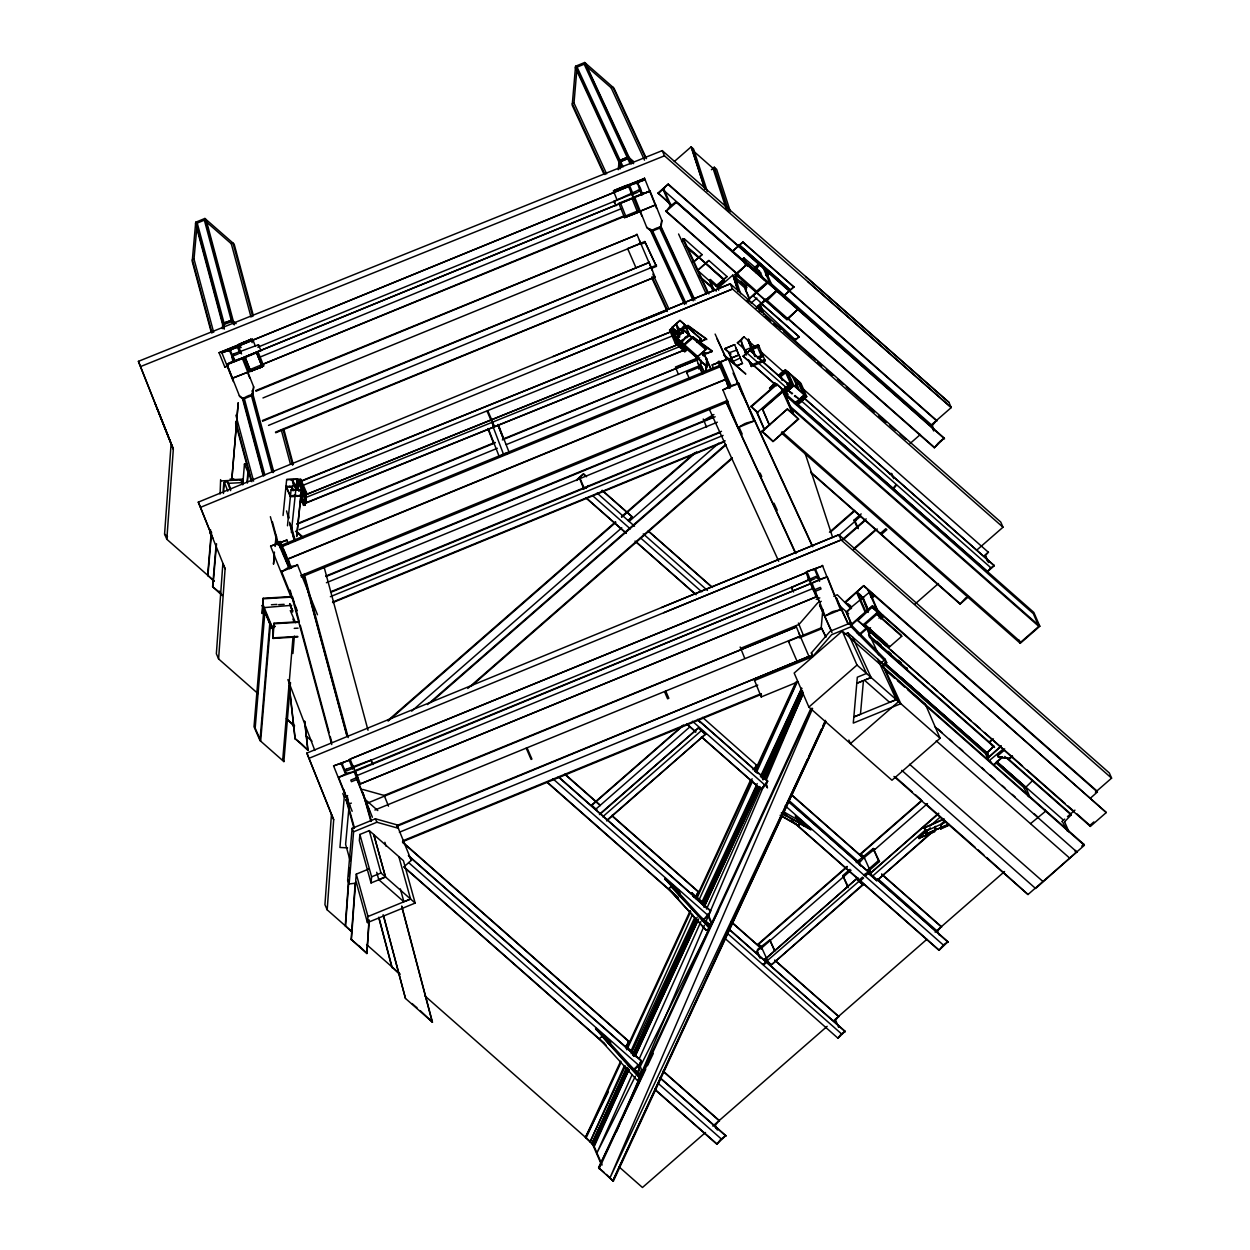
<?xml version="1.0" encoding="UTF-8"?>
<svg xmlns="http://www.w3.org/2000/svg" width="1250" height="1250" viewBox="0 0 1250 1250"><rect width="100%" height="100%" fill="white"/><g stroke="black" fill="none" stroke-linecap="round" stroke-linejoin="round"><path stroke-width="1.5" d="M262.953 604.516L273.234 629.625L274.016 623.219L298.844 621.719M766.484 275.703L769.406 273.156L936.578 420.375L932.297 425.594L934.281 430.391M305.641 500.078L303.297 493.313M932.297 425.641L769.406 282.141M214.312 581.109L166.828 539.281L164.578 534.094L171.094 443.922L138.406 361.344L662.234 150.625L948.984 402.391L951.219 407.594L930.641 425.547M166.828 539.281L173.328 449.109L138.406 361.344M258.016 693.625L218.594 658.922L225.109 568.734L198.281 502.156L730.266 283.812L1000.75 522.047L1003 527.219L976.531 550.312M1095.406 792.266L1111.594 778.141L1109.344 772.969L838.859 534.75L306.875 753.078L331.453 814.484L324.938 904.672L327.188 909.844L352 931.703M327.188 909.844L333.688 819.672L306.859 753.078M348.469 881.516L345.266 925.781L351.797 931.891M348.891 875.734L349.438 868.031M350 860.344L350.281 856.484M345.516 926.359L348.859 880.156M349.141 876.312L349.406 872.453M350.25 860.906L350.531 857.062M369.234 920.484L366.859 953.531L351.141 939.344L355.172 883.531M351.391 939.922L355.562 882.188M366.859 953.531L368.984 919.906M368.703 869.031L356.297 874.125L355.719 880.25L367.438 922.625L415.156 903.078L403.438 860.703L369.266 830.609L359.891 834.469L371.594 876.812L371.047 882.953L385.547 877.016L373.844 834.641M220.094 494.047L220.625 479.625M231.813 479.719L238.203 402.875L231.813 479.719L243.406 479.078M242.734 484.812L244.453 464.078L246.062 463.984M247.047 482.453L248.156 469.094M247.359 483.063L248.469 469.734M211.344 332.578L192.219 261.328L195.703 222.234L204.875 218.469L234.141 244.062L253.344 315.594M210.328 529.578L210.297 533.938L210.531 529.844M211.297 531.625L207.641 575.219L213.734 580.984M207.906 575.844L211.562 532.234M222.281 595.609L212.594 586.688L216.094 544.984M212.875 587.312L216.531 543.719M223.172 490.5L223.797 482.938M223.422 493.5L224.375 482.156L228 481.953L230.734 489.188M263.203 598.266L262.203 613.469L263.203 598.266L291.875 596.531M263.75 610.391L254.016 726.734L260 740.547L283.875 761.594L290.5 682.469M265 610.859L255.172 728.094L260.688 740.828L270.516 623.609M260 740.547L269.734 624.219M297.844 636.922L273.016 638.422L273.031 630.141L262.281 605.312L271.328 627.875L271.438 626.469L275.094 626.25M273.016 638.422L274.016 623.219M282.703 760.219L292.953 637.734M292.922 653.531L294.375 636.156M646.5 158.656L613.984 88.125L584.703 62.5L575.547 66.25L572.203 105.25L604.016 174.297M342.797 793.516L344.281 796.969L339.938 847.469L347.547 847.875M349.125 883.922L353.609 831.797L376.891 822.25L398.438 828.297L396.938 824.844L375.391 818.797L352.109 828.344L347.641 880.469L349.125 883.922L356.531 883.125M606.641 173.875L574 103.047L576.922 68.922M651.062 268.562L656.422 266.359L644.781 241.547L627.641 248.594L628.031 249.547M656.422 266.359L644.781 241.547M213.672 332.344L194.016 259.109L197.062 224.906M700.203 367.016L700.828 360.016M700.516 367.641L701.141 360.641M821.125 628.828L822.828 609.516M349.312 803.562L345.609 844.328L350.125 860.625M359.891 834.469L359.328 840.594L371.047 882.953M356.297 874.125L368 916.516L367.438 922.625M704.641 355.172L704.922 355.828A1.656 1.359 -23.4 0 1 702.906 355.156A1.656 1.359 -23.4 0 1 703.953 353.281A1.656 1.359 -23.4 0 1 705.969 353.922L712.203 351.422L705.688 353.281A1.656 1.359 -23.4 0 0 703.672 352.625A1.656 1.359 -23.4 0 0 702.625 354.516A1.656 1.359 -23.4 0 0 704.641 355.172L707.438 362.438L707.031 366.859L707.156 361.781M618.266 169.703L619.125 160.766L628.25 156.922L633.812 161.688M620.641 161.562L619.922 169L620.625 161.562L618.984 162.266L619.125 160.766L628.25 156.938L629.375 157.891L627.719 158.594L633.609 163.641M705.609 371.484L706.719 359.984M706.031 372.391L707.312 358.969M222.281 328.672L222.844 323.391L232.156 320.109L236.141 323.594M274.422 552.047L273.5 564.203L274.484 554.875M275.016 546.453L276.203 535.266M275.469 545.547L276.469 536.219M283.047 515.5L286.656 479.531L297.094 479.063L296.438 486.906M289.875 486.594L286.141 486.062L290.438 495.984L295.172 495.125L294.172 496.531L290.359 496.688L286.062 486.766L291.359 487.188L292.859 490.641M287.484 525.766L291.094 489.781C299.797 492.844 294.609 480.828 290.719 479.688M291.359 487.188L289.953 485.891M291.844 486.469L292.766 485.766L291.844 486.469L293.344 489.922M291.328 532.359L295.859 489.203M296.297 486.578L297.094 479.063M296.891 487.172L294.984 485.672L298.312 490.453M296.984 496.406L295.578 495.094L296.984 496.406L300.438 495.375M297.594 490.266L298.75 479.359L286.656 479.531M298.031 489.719L299.297 481.453L303.422 490.969L301.969 500.875M300.188 484.719L300.75 479.281L299.156 479.344L304.891 492.625L303.562 505.344L305.172 505.266L306.5 492.562L300.75 479.281M299.203 496.312L300.516 494.672M300.281 484.469L300.469 481.25L671.219 331.625L300.594 481.547M296.594 536.234L301.531 489.328C295.953 492.875 290.656 481.859 293.312 479.562M296.734 536.562L301.531 489.328M298.75 479.359L303.188 489.625L301.844 502.344L300.234 502.406M305.328 503L683.281 350.484L305.453 503.297L306.219 494.547L676.984 344.938L306.219 494.547M223.703 328.609L195.578 223.766L206.031 219.469L233.297 321.109L222.688 324.844L222.844 323.375L232.156 320.109L234.312 324.875M300.719 743.141L295.016 738.578L289.297 686.953M262.688 607.734L291.656 605.328M698.875 365.969L506.313 444.594M693.828 299.172L660.594 226.969L661.703 220.203M634.5 196.828L650.094 191.156L226.875 364.297L239.688 396.531L243.187 399.156L252.406 395.359L253.562 386.625M252.406 395.359L253.781 387.125L242.203 358.031L234.812 360.516L230.531 350.891L231.516 349.625M925.953 834.031L948.703 824.312L925.953 834.031L926.391 830.781L923.812 827.844L942.734 819.312M926.344 834.375L926.984 830.625L945.906 822.109M927.031 829.984L918.453 837.469L918.828 838.344L934.438 831.312L935.281 826.312M918.828 838.344L934.828 831.656L935.688 826.656M949.141 825.219L940.797 828.969L941.203 823.875L944 821.438M940.797 828.969L941.609 824.234L944.391 821.797M305.906 497.484L679.594 346.656M938.578 442.688L934.344 447.766L944.25 438.125L675.906 201.797L671.016 205.594L663.984 189.547L664.547 188.266M1029.422 795.906L1025.797 787.266L1032.422 780.781L1031.953 779.703M583.938 489.297L579.656 478.578L578.484 478.719M637.797 1065.453L633.891 1069.359L628.031 1064.203M707.062 915.562L703.406 920L708.828 915.281M938.875 934.719L937.578 930.969L941.406 926.641L881.609 873.969M942.891 945.656L938.984 950.328L947.953 941.75L877.594 879.797M640.859 1077L637.141 1080.328L599.297 1038.672L602.969 1035.469L640.859 1077L639.984 1078.469L602.078 1036.344M602.094 1036.938L602.969 1035.469M609.703 1044.641L609.156 1040.656L595.578 1028.703L609.609 1040.25L610.719 1042.812L609.703 1044.641L595.578 1028.703M671.594 886.266L668.516 888.922L672.234 885.594L710.125 927.125L709.719 928.188L671.359 887.062L671.672 886.219M672.234 885.594L671.359 887.062M664.844 878.828L678.422 890.781L678.969 894.766L679.984 892.938L678.875 890.375L664.844 878.828L709.719 928.188M640.297 1077.625L633.156 1070.328L633.703 1068.906L641.984 1075.406M633.156 1070.328L634.156 1068.5M639.984 1078.469L640.297 1077.641M709.266 928.078L702.422 920.453L702.969 919.031L711.25 925.516M702.422 920.453L703.422 918.625M706.406 930.453L668.562 888.797L706.406 930.453L710.125 927.125M709.25 928.594L709.234 927.984M616.484 1131.734L619.547 1124.562M621.078 1120.969L639.422 1077.875M640.953 1074.281L704.406 925.234M705.938 921.641L764.047 785.156M766.344 779.781L803.031 693.578M699 365.469L702.672 373.953M812.609 708.5L609.828 1178.203L825.547 721.297M679.375 337.578L677.234 332.672L678.094 330.734L680.969 329.125L682.984 333.031M679.188 336.406L678.094 330.734M682.766 332.297L681.266 328.844L684.812 324.875L689.109 334.797L685 337.484L686.734 337.797L689.625 335.266L685.344 325.328L681.797 329.312L683.297 332.766M680.781 340.859L685.234 338.219L682.906 341.125L681.312 341.328M893.172 488.25L896.016 484.594M893.703 488.719L896.531 485.047M759.672 957.625L756.906 951.219L757.75 949.281L769.812 939.922L774.547 950.109M760.203 958.078L757.438 951.688L758.281 949.75L761.484 948.109L851.047 870.266M859.656 865.172L858.266 861.969L859.125 860.031L873.203 848.484L879.484 861.516L869.188 870.547L869.625 872.781L864.891 875.734M860.719 866.109L859.328 862.891L863.328 858.219L791.406 794.875M632.125 1074.609L596.922 1152.953L635.391 1076.219M639.328 1058.578L700.953 921.469M706.547 909L760.953 787.906M764.953 779L803.375 693.531M624.484 1065.516L590.047 1141.969L625.453 1066.047M630.891 1051.281L692.547 914.375M698.953 900.141L752.609 781M756.609 772.109L797.453 681.438M626.797 1045.266L628.703 1041.156L402.438 841.906M754.688 768.547L756.422 764.812L754.438 770.547M628.703 1041.156L626.422 1046.844L627.141 1047.969M696.375 895.625L698.266 891.531L611.812 815.391M698.266 891.531L695.984 897.203L696.719 898.328M601.203 1164.125L592.734 1144.656L585.484 1137.328L620.688 1061.156M626.422 1048.766L690.281 910.578M696.016 898.188L750.859 779.5M754.953 770.641L795.891 682.062M585.938 1138.344L621.141 1062.172M626.859 1049.781L690.719 911.609M696.453 899.203L752.125 778.75M755.391 771.656L797.156 681.312M632.672 1055.016L695.578 918.625M702.109 904.453L756.844 785.766M801.766 688.359L761.172 776.656M627.406 1067.844L592.266 1144.047L627.484 1067.891M696.062 918.969L633.125 1055.438L697.125 917.328M702.609 904.781L757.359 786.047M761.453 777.188L801.5 690.344M627.812 1068.297L592.641 1144.531L627.875 1068.344M696.516 919.359L633.547 1055.891L696.703 919.516M703.062 905.172L757.844 786.391L702.859 904.922M761.938 777.516L802.016 690.641L761.844 777.391M696.844 919.734L633.828 1056.281L696.953 919.891M703.391 905.547L758.234 786.734L703.266 905.344M762.328 777.875L802.437 690.984L762.266 777.766M703.984 905L704.516 903.859L691.891 892.734L690.969 893.547M762.609 778.172L763.125 777.031M629.031 1069.5L593.812 1145.641L602.125 1164.984M698.516 919.172L635.469 1055.469L698.406 919.438M704.109 906.938L759.828 786.516M763.156 779.469L803.141 692.781M765.594 785.094L767.547 781L697.609 719.391M767.547 781L765.984 785.109L761.016 789.438L701.625 737.141M408.391 855.5L641.203 1060.531L639.312 1064.625L638.375 1064.938L408.547 862.531M558.359 776.672L710.484 910.641L708.594 914.734L707.656 915.047L552.922 778.781M641.203 1060.531L639.547 1065.172L634.125 1069.906L628.266 1064.75M708.656 915.797L710.484 910.641M810.688 708.922L598.641 1167.734L613.312 1181.281L825.844 721.391L612.969 1180.5L807.422 759.281M599.078 1168.75L811.938 708.172M809.078 755.781L821.328 729.234M822.969 725.688L825.406 720.359M632.781 1055.047L695.828 918.703M702.375 904.547L757.25 785.922M761.344 777.062L801.469 690.297M703.516 905.719L758.406 786.984M762.5 778.125L802.656 691.297M628.938 1069.656L594.484 1145.891M704.125 907.062L759.688 786.891M762.953 779.828L803 693.234M631.203 1053.703L694.609 917.75M701.188 903.625L757.172 783.578M760.469 776.516L801.641 688.234M635.078 1054.125L634.719 1054.891L625.391 1046.688L626 1046.156L635.078 1054.125L636.422 1057.219M639.75 1064.922L643.219 1074.484M247.766 395.938L243 398.453L239.344 395.719M655.531 228.484L651.391 230.734L646.656 227.188M745.078 423.469L738.047 427.594L753.984 421.047L738.891 383.344L730.969 385.688L721.062 362.797L722.094 361.469M831.859 611.922L825.156 616L840.5 609.703L827.312 576.797L819.938 579.297L815.656 569.656L816.625 568.406M645.75 1069.234L598.641 1167.734L604.312 1172.719M647.438 1065.719L653.328 1053.406M637.141 1072.734L718.453 910.547M585.484 1137.328L608.312 1092.016M688.172 933.422L691.688 926.453M703.094 903.797L722.406 865.469M503.578 454.453L492.797 426.016M602.266 490.609L632.344 517.094L628.672 521.203M965.984 597.609L960.078 604.094L968.672 596.594M232.984 357.047L232.359 355.453L233.516 353.969L258.438 344.766L261.031 350.891M372.984 764.609L371.031 760.078L346.109 769.25L344.953 770.75L345.594 772.328M812.781 656.484L811.359 652.938L830.078 631.297L849.625 623.281L885.219 659.328L886.719 662.781L882.359 666.594M812.859 656.391L831.578 634.75L851.125 626.734L886.719 662.781M1075.156 851.812L1075.703 850.453M677.156 323.359C675.172 326.938 680.438 338.859 684.422 330.688L694.25 339.344M755.141 268.047L756.234 272.969M580.594 476.875L579.969 478.297L584.312 488.344M745.469 354.078L746.078 352.703L740.984 340.922L737.375 342.812L744.094 336.938L755.812 347.453M781 373.719L780.391 375.094L782.578 380.141M784.562 388.516L785.172 387.125M800.125 402.219L800.734 400.844M989.766 569.219L990.375 567.844M766.562 960.609L764.047 963.812L762.438 964.016M767.094 961.078L764.562 964.281L762.969 964.484M1090.609 798L1097.391 792L1096.922 790.938L874.219 594.812L871.328 597.328M851.844 624.594L846.609 612.5L852.016 606.625L870.125 591.672M404.078 866.703L411.281 860.391L396.938 824.844M674.375 161.469L691.125 146.859L693.531 148.969L707.297 191.328M670.016 204L658.016 192.984L668.234 184.062L758.828 263.844L754.156 268.922M658.328 193.703L668.234 184.062M711.391 169.719L714.266 167.219L716.641 169.328L730.453 211.781M675.906 201.797L766.812 282.312L756.594 291.219L666 211.438L670.234 205.953L663.375 190.078L662.312 190.219M666 211.438L676.219 202.531M681.609 241.312L684.391 238.891L702.094 254.625L693.781 261.875M681.703 241.531L684.391 238.891M692.969 262.297L702.094 254.625M697.812 270.141L708.891 260.484L727.047 276.594L715.969 286.266M697.906 270.359L708.891 260.484M731.984 251.578L742.906 242.047L793.844 286.906L783.734 296.031M732.797 251.172L742.906 242.047M709.422 280.344L710.328 279.547L719.812 287.906L718.906 288.703L709.422 280.344L712.594 290.172M744.844 264.016L742.672 258.984L743.891 257.906L759.469 271.062L763.844 279.672M715.875 286.062L727.047 276.594M717.359 285.484L721.391 281.953M717.672 286.422L724.391 280.547L724 279.266L685.688 245.531M676.75 337.938L672.047 327.344L679.984 320.422L701.062 338.984L698.219 341.922M683.875 345.672L686.031 350.656L684.812 351.719L675.312 343.359L669.562 330.078L670.781 329.016L679.844 336.891M707.031 366.859L675.531 339L671.094 328.75L679.984 320.422M718.156 287.906L732.828 275.109L747 287.594M786.984 319.672L798.266 308.781L786.984 319.672L735.719 274.062L747.328 263.922L931.719 426.406L933.687 430.969M735.812 274.281L747.422 264.141L798.359 309L786.75 319.141L735.719 274.062M736.047 274.812L747.328 263.922M682.391 330.328L687.984 325.453L706.484 338.891L700.531 342.047A1.656 1.359 -23.4 0 0 697.953 341.734M754.438 267.672L758.828 263.844M685.469 328.531L687.984 325.453M753.906 269.75L759.75 264.656L768.469 272.344L765.812 275.484M675.531 339L684.422 330.688M742.672 258.984L755.391 270.094L759.75 264.656M676.25 340.141C666.203 313.75 675.766 346.781 683.953 346.391M675.312 343.359L676.531 342.297L670.781 329.016M755.203 269.438L758.234 272.125L759.469 271.062M761.141 277.328L759.672 273.922L760.891 272.844M749.562 299.484L745.078 289.109C748.5 286.438 741.469 282.969 740.797 281.203L746.609 286.312M749.344 298.219L745.594 289.578L746.406 286.5M692.844 336.688L693.219 337.547L683.438 346.078L683.062 345.219L692.844 336.688L706.656 348.984L696.781 357.297M683.156 345.422L692.891 336.781M765.562 274.891L768.469 272.344M767.047 276.203L769.406 273.156M697.094 342.453L701.062 338.984M766.031 298.797L756.188 308.203L777.156 290.203L761.875 303.531L753.156 295.844L768.344 282.297L747.469 300.516L755.859 292.375M751.094 303.109L756.859 298.078M696.828 357.406L706.562 348.766M775.422 291.031L776.641 289.969M777.078 290.891L767.172 300.531L934.344 447.766M782.922 296.438L793.844 286.906M576.656 479.859L583.5 473.875L586.375 476.406M576.438 480.5L583.5 473.875M585.5 488.203L588.547 485.531L585.953 488.25M776.578 385.75L743.141 356.125L749.859 350.25L788.953 384.688L782.359 390.844M743.266 356.422L749.859 350.25M794.766 340.453L799.078 336.688L760.703 302.891M794.859 340.656L799.078 336.688M778.531 375.672L785.406 369.672L792.703 384.656L805.641 396.047L796.016 404.437M783.203 371.375C777.844 375.266 779.391 374.453 782.266 380.406M779.594 376.609L786.469 370.609M779.844 377.344L785.812 372.609M387.906 720.469L615.547 521.828M621.422 516.703L694.859 452.625M774.922 382.766L769.484 388.297L775.172 383.344M388.156 721.047L615.797 522.406M621.672 517.281L696.578 451.922M764.375 429.891L756.562 411.922L750.969 406.375L776.609 384.016L787.812 394.203L776.609 384.016M751.203 406.906L776.828 384.547M628.094 520.359L632.203 516.75L602.125 490.266M628.234 520.688L632.203 516.75M411.656 711.156L621.781 527.812M629.031 521.484L718.719 443.234M786.812 384.359L789.922 382.109L785.547 372.375M764.141 428.594L757.234 412.516L791.156 382.953L785.406 369.672M769.297 425.031L762.422 409.156L783.203 391.016L793.406 413.109L792.359 412.188M782.578 392.281L792.203 383.891L791.156 382.953M784.453 391.859L792.703 384.656M427.547 704.562L725.703 444.406M785.062 392.609L793.578 385.172L798.516 389.219L792.219 375.938M785.516 392.781L793.766 385.594M795.688 383.609L798.531 381.125L804.656 395.281L796.125 402.719M430.734 702.578L725.953 444.984M785.312 393.188L793.828 385.75L787.719 371.609M795.938 384.188L798.781 381.703L787.969 372.172M788.828 391.172L792.547 393.359L791.938 393.906L787.406 389.375M795.531 385.812L799.656 382.219L786.734 370.844M797.172 384.859L799.922 382.453L800.969 383.375L806.719 396.656L797.094 405.062M783.531 390.438L792.828 413.266L798.609 419.156L772.969 441.531L761.766 431.344L787.406 408.969L792.359 413.031L781.125 388.312M467.75 688.453L732.109 457.781M762 431.859L787.406 408.969M794.453 403.375L804.406 394.703L799.062 389.703L794.516 377.953M794.953 403.516L804.578 395.109M470.937 686.469L732.359 458.359M796.047 404.125L805.672 395.734L806.719 396.656M804.656 398.688L797.922 404.562L987.562 571.562L994.281 565.688L804.516 398.391L994.281 565.688M772.969 441.531L798.375 418.641M910.047 443.516L920.438 434.453M829.453 532.219L854.438 510.422M831.172 531.516L854.688 511M944.25 438.125L939.344 441.906M857.266 527.719L854 520.156L861.172 513.891M858.328 528.641L855.047 521.094L860.797 516.078M838.516 535.703L856.156 520.312M842.672 539.375L866.188 518.859M842.922 539.953L864.969 520.719M853.484 548.891L875.531 529.672M853.734 549.469L877.234 528.953M880.375 533.453L885.797 528.719L886.859 529.656L881.438 534.391M595.344 809.125L591.516 805.141L683.188 725.156M591.656 805.484L683.328 725.484M595.609 809.359L690.141 726.641M599.469 814.266L698.406 727.922L701.547 730.297M599.609 814.594L698.406 727.922M851 608.359L845.094 601.938L863.797 585.625L873.422 594.109L870.969 597.297M845.422 602.703L863.797 585.625M602.656 816.828L701.594 730.484M865.188 612.219L856.781 592.781L862.328 597.125L868.453 611.297M606.562 820.516L705.516 734.172L701.812 730.531M868.219 612.422L862.328 597.125M606.703 820.844L705.516 734.172M851.312 624.125L846.094 612.031L851.437 607.328L850.125 605.359M863.688 597.516L862.766 598.328M870.656 596.531L873.422 594.109M871.797 598.391L874.687 595.859L874.219 594.812M842.281 631.062L794.172 673.047L808.875 707.062L891.969 780.234L940.094 738.25L925.375 704.234L842.281 631.062L857 665.062L940.094 738.25M850.781 624.797L872.531 605.828L876.812 609.297L867.75 589.578M851.109 625.547L872.531 605.828M857.859 620.562L867.484 629.031L857.859 620.562L872.25 607.109L882.156 616.234L872.531 607.766M864.156 623.969L876.375 613.297L901.25 635.203L901.719 636.281L889.484 646.938L864.156 623.969L887.562 644.578M864.625 625.047L876.844 614.375L876.375 613.297M866.219 628.219L858.969 634.531L856.547 632.406M859.297 635.297L867.984 627.703M878.938 618.156L882.484 615.062L877.281 609.547L869.469 591.391M880.562 617.578L883.109 615.359L1106.281 812.531L1090.375 826.406L867.219 629.219L886.266 646M867.672 630.281L870.562 627.75M880.688 618.938L883.578 616.406L883.109 615.359M868.531 634.625L871.438 632.094M915.031 603.984L938.484 583.516M808.875 707.062L857 665.062M984.359 555.609L988.391 552.094L985.547 555.516L988.484 562.531M752.922 769.656L753.844 768.859M880.859 663.125L885.219 659.328M987.422 571.266L994.156 565.391M761.016 789.438L764.422 785.125M665.219 879.688L665.312 878.422M786.375 815.859L783.672 810.75L786.375 815.859L781.234 812.922M795.188 816.078L810.859 829.875L799.516 823.391L795.641 815.672L811.312 829.484L799.969 822.984L795.641 815.672M781.484 815.812L798.078 825.313L801.734 822.109L804.156 825.688L782.125 813.734M780.125 815.312L798.375 825.766L801.547 823.172L803.703 826.078M784.188 394.234L1033.328 613.641L1038.828 626.375L1020.813 642.109L781.938 431.75M781.406 432.953L1020.281 643.312L1039.828 626.25L1033.844 612.438L784.719 393.031M595.953 1029.562L596.047 1028.297M864.547 858.109L860.5 853.797L921.641 800.438M860.688 854.219L921.844 800.875M991.906 739.609L989.234 741.938L993.141 746.984L986.391 753.062L988.375 757.625M767.141 959.641L761.531 947.312L758.25 943.938L847.078 866.422M989.438 742.391L993.437 738.891M758.453 944.391L847.281 866.875M848.031 887.703L842.797 875.625L850 869.328M875.203 848.719L863.328 858.219M873.609 850.594L927.484 803.594M1001.266 745.703L986.891 758.859L1000 747.422M989.234 760.625L1002.828 749.406M1012.625 756.297L1009.781 758.781L998.219 756.906L997.469 755.172L1004.688 748.875M859.609 881.266L863.031 884.922L771.281 964.969L764.938 959.375L856.484 878.859L859.25 881.094L857.766 877.562M998.75 757.375L998 755.641L1003.781 750.594M764.938 959.375L856.484 878.859M873.203 848.484L878.438 860.578L868.125 869.625L868.578 871.859L863.828 874.812M767.016 960.922L859.25 881.094M1002.297 756.828L993.75 764.891L1002.484 757.266M936 829L876.734 880.703L869.344 874.203L938.531 813.219M869.344 874.203L938.719 813.656M771.281 964.969L862.828 884.469M869.141 873.766L872.266 876.359L925.844 829.609M930.172 825.828L940.297 817M998.219 756.906L1009.25 758.328L1012.094 755.828M919.219 838.688L918.844 837.828L930.281 827.844M876.734 880.703L931.469 832.344M705.5 1132.5L642.453 1187.5L619.109 1166.922M712.828 1126.094L827.172 1026.328M833.641 1020.672L926.859 939.328M935.109 932.141L1004.562 871.531M1061.734 821.656L1064.672 819.094M1067.469 816.641L1074.938 810.141M663.125 1071.047L719.25 1120.484L715.344 1125.156L717.375 1130.047M774.75 960.078L838.625 1016.328L835.594 1020.094L838.672 1027.391M1007.219 757.906L1070.703 813.828L1071.172 814.906L1064.594 821.766M728.984 929.047L845.109 1031.312L841.578 1033.922L726.891 932.922M661.031 1078.562L725.797 1135.594L716.828 1144.172L720.719 1139.312M725.797 1135.594L721.328 1138.984L658 1083.219M947.953 941.75L943.312 944.984M724.531 938.016L837.953 1038.188L845.109 1031.312M1090.375 826.406L1089.922 825.359L1093.844 821.922M1081.75 846.125L1083.875 844.266L882.578 666.828M893.969 776.469L1028 894.516L1084.344 845.344L1083.875 844.266M901.766 770.359L1035.594 888.484L1076.969 851.797M834.219 1020.828L835.172 1020.766L836.5 1023.828M675.172 325.078C678.781 324.766 683.203 336.281 676.484 337.609L684.922 345.031M747.531 352.281C745.094 353.984 737.438 338.75 744.094 336.938M786.625 386.719L785.656 387.047L746.547 352.609M802.188 400.422L801.047 400.578M930.75 426.469L931.563 426.234M984.125 556.219L985.281 556.062L987.453 561.109M991.812 567.422L990.844 567.75L801.219 400.75M858.109 878.906L859.375 879.891L862.516 877.141L863.578 878.062L860.422 880.812L859.156 879.844M765.828 784.719L764.891 785.031L692.469 721.25M706.578 427.281L703.797 420.312L713.922 414.547M639.141 182.141C636.188 183.391 640.891 194.188 643.828 193M640.484 194.375C643.438 193.125 638.734 182.328 635.797 183.516M280.562 542.703L279.531 544.031L289.438 566.922L297.578 565.094L281.641 571.641L288.672 567.234L278.766 544.344L277.062 544.125M343.219 762.703L342.234 763.953L346.266 773.781M356.938 776.531L356.562 777.734L350.812 780.094L351.438 781.688L357.188 779.328L357.578 778.125M503.281 454.719L499.297 456.766L488.25 428.547M733.938 362.969L729.078 352.766L736.797 350.094M243.187 479.859L242.469 482.641L241.453 482.719L241.422 480.516L239.812 479.984M585.547 63.641L631.797 163.156M923.734 828.312L944.375 819.016M940.406 828.625L948.75 824.859M233.297 321.109L231.609 321.703L234.453 324.188L231.609 321.703L204.359 220.156L231.312 243.766L232.984 243.062L252.688 316.484M398.844 856.656L410.562 899.047L368 916.516M877.609 659.047L896.266 699.641L853.828 716.984L853.281 723.094L900.828 703.672L882.188 663.078L847.859 632.859L844.797 634.109M852.453 636.891L871.094 677.484L864.438 680.188L889.625 702.359M404.953 901.359L410.562 899.047M585.859 63.5L575.422 67.781L621.422 167.531M630.156 163.859L584.188 64.203L611.172 87.797L612.844 87.125L645.375 157.688M250.828 339.328L239.328 344.047L240.734 347.531M228.359 365.672L224.844 367.109L219.078 352.75L252.5 339.016L255.484 346.406M613.562 191.188L644.609 178.422L613.375 190.75L617.047 199.891M252.688 339.453L219.078 352.75M238.375 346.062L628.656 186.453L238.375 346.062L241.547 353.922M629.531 185.359L645.125 179.688L629.531 185.359L633.359 194.875M238.453 353.781L234.156 355.547L233.516 353.969M642.094 195.062L640.125 190.5L638.219 190.266L614.062 201.234L614.703 202.828M257.781 347.188L631.734 194.172M633.094 194.219L637.406 192.438M227.062 364.719L257.922 351.547L263.688 365.906L232.453 378.234L263.688 365.906M650.031 190.953L618.797 203.281L624.562 217.641L655.609 204.891L624.562 217.641M243.344 357.547L633.609 197.922L638.688 210.594L248.422 370.203M228.172 365.234L224.844 367.109M259.984 357.094L621.094 208.734M261.062 365.016L623.969 215.906M262.297 366.859L250.578 371.078L262.297 366.859L256.516 352.422L245.016 357.141L250.719 371.391L262.219 366.688L256.516 352.422M626.094 217.016L637.734 212.609L632.156 198.672M255.781 390.562L637.172 234.703L256.062 391.203M252.219 394.656L248.734 395.531M262.969 397.953L640.688 243.516M641.344 244.062L644.672 242.688M262.375 420.547L649.188 262.469L262.656 421.188M649.844 267.953L656.531 265.203M268.516 425.406L651.219 267.594M275.438 432.141L655.016 277.031L275.703 432.781M666.312 310.656L639.359 321.734L666.406 310.875M198.281 502.156L200.531 507.328L732.516 289L1003 527.219M697.703 357.922L675.453 367.062L678.438 374.469M675.734 367.719L699.734 357.859M296.844 523.781L494.922 442.391M503.922 438.688L696.812 360L502.328 439.922M297.062 524.281L495.125 442.875M724.859 348.641L734.609 344.641L724.859 348.641L731.047 354.078M747.766 339.609L748.547 339.281L754.141 352.531L753.375 352.844L747.766 339.609L753.578 353.625M748.984 342.609L749.75 342.297L748.547 339.281M749.641 344.203L749.75 342.297M299.234 529.688L497.312 448.297M750.531 344.219L749.766 344.531L751.453 348.703L752.219 348.391L750.531 344.219L755.047 354.938M687.188 373.703L686.688 372.438L701.484 366.359L703.984 371.438M698.703 368.984L702 367.625L704.5 372.703M744.984 351.609L744.484 350.344L758.281 344.672L765.172 360.797L751.375 366.469L748.5 359.828M279.062 541.922L280.219 541.453L289.375 562.609L287.688 563.469L279.062 541.922L289.453 566.516M728.047 382.438L729.484 386.016L719.062 361.328L717.922 361.812L727.078 382.969L728.234 382.5L730.375 387.875M270.609 546.156L286.781 540.141L270.609 546.156L291.422 598.125M712.141 364.938L728.312 358.922L712.141 364.938L713.578 368.531M750.156 349.484L758.781 345.938L758.281 344.672M750.297 349.797L753.734 348.375M729.297 358.891L739.047 354.891L729.297 358.891L736.859 365.75L742.484 363.438L739.047 354.891M750.406 350.203L757.562 347.266L761.797 357.094L758.219 358.562M281.812 545.125L719.5 365.484M753.266 352.531L754.047 352.219L752.828 349.219M282.359 546.453L720.062 366.812M732.562 361.656L740.281 357.969M754.156 354.75L754.266 352.844L753.5 353.156L754.859 356.5M757.547 357.062L762.719 354.922L763.219 356.203L758.047 358.328M289.438 568.719L282.969 552.578L289.094 566.766M723.734 371.672L725.5 377.203M748.703 360.219L750.859 365.203L764.656 359.531L765.172 360.797M287.875 559.203L725.578 379.547M738.047 427.594L722.938 389.891L730.203 386.016L720.297 363.125L718.594 362.906M300.75 575.672L727.641 400.453M301.312 577L728.188 401.781M325.812 576.078L713.156 417.016M326.031 576.562L715.172 416.766M326.406 582.719L717.344 422.188M330.531 591.859L721.484 431.328M330.75 592.359L719.891 432.562M330.359 596.688L723.109 435.422M332.531 602.109L725.219 440.859M332.734 602.609L723.641 442.094M309.125 758.266L841.094 539.938L1111.578 778.156M333.594 765.906L349.203 760.234L333.594 765.906L347.188 799.812M350.078 759.141L806.141 572.703L350.078 759.141L353.703 768.203M807.016 571.609L822.625 565.938L807.016 571.609L810.859 581.188M353.438 767.484L806.797 581L808.828 579.422L808.125 577.656M819.578 581.328L817.609 576.766L815.703 576.531L791.547 587.484L792.188 589.062M352.5 768.469L346.75 770.828L346.109 769.25M810.578 580.469L814.891 578.703M352.156 811.281L338.562 777.391L345.562 773.984L341.469 764.266L339.859 764.078M338.562 777.391L354.172 771.719L346.297 773.344M810.828 583.562L355.047 770.625L360.391 783.906L816.172 596.844L810.828 583.562L355.312 771.234M825.156 616L811.984 583.078L818.969 579.688L814.891 569.969L813.281 569.781M357.031 775.562L812.813 588.516M816.25 599.344L819.797 597.875M821.297 601.328L817.75 602.797L799.031 624.422L740.703 648.297L740.141 647M833.734 596.234L837.297 594.766L850.984 608.641M383.766 795.609L796.453 626.953L367.844 802.953M374.875 810.031L800.109 636.078M788.797 642.25L788.406 641.297L821.391 627.75L825.578 636.25M799.203 637.969L821.781 628.703L825.969 637.188M396.734 825.594L809.219 656.406M754.062 679.188L812.328 655.25M397.031 826.281L809.125 656.25M399.391 832.234L757.75 685.078M402.812 840.797L761.188 693.641M403.109 841.484L761.484 694.312M760.562 695.438L761.219 696.938L798.297 681.719M575.422 67.781L577.078 67.094L623.078 166.828M195.578 223.766L197.234 223.078L224.375 324.25L223.969 328.078L224.375 324.25L222.688 324.844M239.469 344.375L250.969 339.641M239.406 344.172L250.906 339.469M221.891 352.828L237.5 347.188L221.891 352.828L233.328 381.547M232.641 378.656L226.875 364.297L233.828 360.594L229.766 351.203L228.156 351M256.656 352.75L245.156 357.453L250.797 371.578M242.469 358.656L226.859 364.297M660.594 226.969L656.484 228.094M552.938 356.594L730.266 283.828L732.516 289.016L555.172 361.781M661.516 607.531L838.859 534.766L841.094 539.953L663.766 612.719M344.281 796.969L347.625 795.594M354.484 828.047L347.953 804.5L351.344 803.109M371.594 876.812L380.969 872.984L415.156 903.078M376.719 872.266L378.75 879.641L385.422 876.906L373.703 834.516M871.094 677.484L856.781 683.328L853.828 716.984L860.469 714.266L863.438 680.609L856.781 683.328L857.312 677.219L866.516 673.453L847.859 632.859M890.562 701.969L896.266 699.641M301.984 485.734L673.031 335.656M487.25 411.734L487.906 411.016L492.094 420.688M493.687 426.813L492.781 422.297M697.109 342.109A1.656 1.359 -23.4 0 1 700.25 341.406L706.484 338.891M505.953 454.078L509.281 452.734L498.219 424.516M140.656 366.531L664.484 155.812L951.234 407.578L807.859 281.688M574 103.047L572.312 103.734L604.969 174.562M194.016 259.109L192.359 259.797L211.984 332.969M714.266 1125.703L716.125 1128.594M1024.125 788.234L1028.516 796.719M1062.828 822.375L1067.375 831.109M813.484 589.156L814.641 589.734L820.391 587.375L821.031 588.969L815.281 591.328L814.125 590.75M681.5 329.578L679.766 329.266M889.531 473.516L891.656 473.766L893.75 478.609M890.062 473.969L891.656 473.766M856.219 862.562L857.812 862.359M263.438 598.797L292.094 597.062M271.406 604.75L276.891 604.422M278.688 604.672L284.156 604.344M274.234 623.75L299.078 622.25M275.062 626.609L271.422 626.828L262.25 605.656M294.25 628.359L298.062 628.141M272.781 637.891L297.625 636.391M230.031 479.109L233.797 478.906M221.172 480.922L241.875 479.797M242.688 482.562L227.891 483.375L230.625 490.609M303.188 489.625L291.094 489.781M303.422 490.969L298.906 481.484M304.891 492.625L306.5 492.562M297.062 495.703L299.281 495.594M358.109 945.344L351.141 939.344M943.469 945.156L785.188 805.75M625.578 1047.328L626.469 1048.156M362.688 789.422L384.219 795.469L388.5 806.172M746.047 423.062L753.984 421.047M832.828 611.531L840.5 609.703M416.984 1007.594L415.906 1006.875M783.484 811.672L801.734 822.109M782.984 813.266L786.844 815.469M782.594 813.328L804.156 825.688M688.266 326.094L706.766 339.547M711.922 350.766L692.938 336.891L706.656 348.984M693.219 337.547L712.203 351.422M765.359 269.969L772.734 287.031M770.75 285.281L763.375 268.219M993.766 746.203L986.781 753.422L988.766 757.984M723.812 354.641L745.812 374.047L724.219 355.531M296.781 531.609L302.625 536.734M295.578 531.281L302.891 537.688M805.625 276.516L948.984 402.406M743 242.266L793.938 287.125M668.531 184.781L759.141 264.562M760 265.25L768.734 272.938M769.719 273.875L936.891 421.094M663.219 189.922L743.656 260.75M777.391 291.625L944.562 438.844M658.016 192.984L671.156 204.562M665.688 210.719L738.75 275.062M787.203 317.734L934.031 447.031M734.625 274.422L737.453 276.922M746.438 289.25L734 278.281L738.203 291.25M760.797 303.109L799.172 336.906M747.219 299.922L749.453 301.891M766.203 316.438L770.578 320.281M774.938 324.125L780.766 329.25M783.672 331.812L815.688 360.016M828.781 371.547L833.156 375.391M837.516 379.234L843.344 384.359M846.25 386.922L873.906 411.281M881.172 417.688L885.547 421.531M889.906 425.375L895.734 430.5M900.094 434.344L905.922 439.469M687.609 247.641L724.188 279.859L717.625 285.844L718.656 290.297M765.031 315.984L770.859 321.109M773.766 323.672L776.688 326.234M808.734 354.469L811.641 357.031M817.469 362.156L821.844 366.016M826.203 369.859L832.031 374.984M861.172 400.641L864.078 403.219M869.906 408.344L874.281 412.188M878.656 416.047L885.938 422.453M687.391 247.969L698.344 257.609L697.875 256.531M724.391 280.547L704.766 262.594M697.547 270.359L710.688 281.938M698.75 275.594L716.344 291.078M700.531 277.578L715.125 290.438M799 384.219L802.844 393.484M760.031 350.969L783.328 371.672M801.688 387.656L988.516 552.391M749.984 350.547L789.094 384.984M737.375 342.812L746.188 350.766M743.141 356.125L776.438 385.453M725.016 348.969L728.672 352.422L731.859 359.688M790.703 406.859L1039.828 626.25M789.703 406.984L1038.828 626.375M787.641 409.5L798.609 419.156M680.125 320.75L701.203 339.312M684.562 331.016L705.641 349.562M672.047 327.344L677.734 332.453M672.188 327.672L677.812 332.625M671.094 328.75L679.234 335.922M762.422 409.156L763.469 410.078M669.562 330.078L675 334.953M676.625 337.938L697.703 356.484M683.062 345.219L706.75 366.219M750.969 406.375L757.828 412.422M676.531 342.297L686.031 350.656M810.641 472.031L959.75 603.359M810.859 472.688L960.078 604.094M761.766 431.344L766.656 435.172M772.75 441L767.188 435.641M854 520.156L855.047 521.094M864.125 586.391L873.75 594.875M874.687 595.859L1097.391 792M860.891 595.328L857.391 592.25L865.812 611.688M872.859 606.578L882.484 615.062M883.578 616.406L1106.281 812.531M876.844 614.375L901.719 636.281M890.656 649.875L928.75 683.422M931.688 686L937.547 691.156M940.469 693.734L971.25 720.844M974.172 723.422L980.031 728.578M984.438 732.453L1022.531 766M1026.922 769.875L1065.016 803.422M1067.938 806L1073.797 811.156M1076.734 813.734L1089.922 825.359M838.625 604.922L848.703 613.812M876.875 641.344L881.172 645.141M888.328 651.438L891.188 653.969M898.359 660.266L901.219 662.797M868.844 635.078L907.516 669.125L906.953 667.844M868.984 636.172L994.125 746.375M869.453 637.25L994.594 747.469M1004.781 756.438L1071.172 814.906M987.594 753.312L900.625 676.984M996.5 761.422L1063.141 819.828M884.641 662.953L987.953 753.938M996.688 761.625L1025.797 787.266M884.688 663.328L988.016 754.312M996.734 762L1025.844 787.641M883.562 663.891L988.547 756.391M995.609 762.578L1024.922 788.438M985.812 754.156L988.156 759.969M887.438 671.906L894.594 678.203M897.453 680.734L904.625 687.031M907.484 689.562L1084.344 845.344M937.984 729.047L942.344 732.891M949.625 739.297L952.531 741.859M959.812 748.266L962.719 750.828M981.641 767.484L984.547 770.047M990.375 775.172L994.734 779.016M1002.016 785.422L1004.922 787.984M1012.203 794.391L1015.109 796.953M1034.031 813.625L1036.938 816.188M934.609 726.422L1077.156 852.219M936.219 740.828L1069.391 857.859M648.266 530.906L712.469 587.453M583.656 474.203L586.516 476.734M648.406 531.234L711.156 586.5M909.516 764.25L1042.625 881.219M597.141 493.094L634.531 526.219M643.234 533.891L707.438 590.438M593.078 496.094L630.312 528.891M640.484 537.844L701.781 591.828M586.047 497.75L626.156 533.062M636.328 542.031L696.156 594.719M586.203 498.094L626.297 533.391M635 541.078L694.844 593.766M894.953 776.672L912.438 792.062M915.344 794.641L921.172 799.766M925.547 803.609L975.078 847.234M978 849.797L983.828 854.938M986.734 857.5L1028 894.516M923.812 827.844L926.984 830.625M878.438 860.578L879.484 861.516M860.5 853.797L864.203 857.047M864.438 857.922L871.141 872.797M791.172 794.328L864.109 858.562M881.844 874.516L941.641 927.188M702.531 717.359L756.578 765.188M859.125 860.031L860.172 860.969M697.766 719.781L767.719 781.375M697.625 720.016L700.469 722.516M788.703 800.297L858.719 861.953M867.469 869.656L870.391 872.234M877.688 878.656L937.484 931.312M858.266 861.969L859.328 862.891M755.031 771.25L757.5 773.406M788.188 801.062L870.266 873.344M788.422 801.609L948.188 942.297M876.547 880.281L872.703 876.391M865.422 874.609L866.484 875.531M698.547 728.25L705.656 734.516M686.984 724.016L695.672 731.672M701.469 736.766L760.844 789.062M687.141 724.391L695.828 732.047M795.172 823.328L938.75 949.781M791.016 820.016L938.984 950.328M856.672 879.312L863.031 884.922M842.797 875.625L848.328 886.906M758.25 943.938L762.062 947.281M564.922 774.094L600.078 805.062M565.156 774.641L600.312 805.609M612.047 815.938L698.5 892.078M731.203 921.719L761.688 948.578M731.406 922.172L761.891 949.031M774.953 960.531L838.828 1016.781M591.516 805.141L597.188 810.156M558.594 777.203L710.719 911.188M700.797 902.734L695.578 897.906M764.734 958.922L771.094 964.516M693.125 896.25L700.984 903.156M729.172 929.5L845.312 1031.766M546.969 781.906L678.344 897.609M698.781 915.609L710.797 925.922M547.203 782.453L678.578 898.156M697.562 914.859L703.406 920M164.578 534.094L167.5 536.672M212.594 586.688L219.375 592.234M286.375 718.609L294.641 725.891M306.172 736.047L312.016 741.188M286.562 719.047L292.219 724.172L294.188 728.016M364.766 799.094L377.797 810.562M295.016 738.578L307.969 750.266L301.391 743.703M663.359 1071.594L719.5 1121.031M402.672 842.453L628.938 1041.703M408.625 856.047L641.438 1061.078M659.828 1077.828L726.031 1136.141M633.703 1068.906L641.531 1075.797M404.063 866.953L604.609 1043.578M404.297 867.5L606.312 1045.406M654.703 1089.125L716.594 1143.625M654.938 1089.672L716.828 1144.172M378.75 879.641L403.906 901.781L400.344 888.891M366.594 944.547L400.016 973.984M424.969 995.969L594.453 1145.234M378.828 917.906L391.734 966.687L399.75 974.484M366.609 952.969L358.828 945.625M412.109 1003.562L415.359 1006.422M383.125 914.703L405.469 998.438L432.469 1022.219L420.453 1010.828M760.031 306.938L795.406 339.875L794.844 338.594M221.688 594.703L219.375 591.141M673.406 333.547L674.328 334.594M680.969 348.25L674.5 334.891M991.031 762.219L990.078 761.016M768.812 962.5L767.859 961.312M848.125 603.797L850.859 606.562M845.094 601.938L851.5 608.422M504.078 453.75L509.281 452.734M665.688 879.281L679.438 894.359M596.422 1029.172L610.172 1044.234M602.547 1036.547L640.438 1078.078M702.875 920.047L709.734 927.672M633.609 1069.938L640.469 1077.547M606.422 1174.438L613.312 1181.281M758.234 272.125L759.672 273.922M860.281 595.859L861.703 597.656M305.641 498.125L301.891 489.562M683.797 239.531L708.891 293.969M682.656 238.562L707.75 293M611.172 87.797L644.516 160.141M678.578 234L706.094 293.688M660.953 226.375L694.953 300.125M584.703 62.5L631.484 163.953M659.297 227.078L693.297 300.828M652.219 230.047L686.219 303.797M575.547 66.25L621.562 166.031M650.703 229.25L684.703 303M649.75 228.984L684.562 304.5M652.875 274.141L669.062 309.266M652.031 276.594L667.406 309.969M651.875 278.109L667.266 311.469M867.453 630.312L878.656 654.719M715.125 334.078L726.516 358.875M733.031 373.047L812.797 546.641M848.453 624.203L836.438 598.062L837.781 601.438M717.078 339.031L726.047 358.531M736.625 381.562L812.375 546.375M838.453 603.141L848.062 624.047M727.922 383.078L729.547 386.625M726.875 383.516L728.5 387.062M738.969 427.031L742.219 434.109M760.125 473.078L761.75 476.625M773.969 503.188L777.219 510.281M704 353.5L711.328 369.438M725.969 401.312L795.938 553.562M831.578 631.109L819.547 604.953L831.984 632.688M705.969 358.469L710.844 369.094M726.312 402.75L795.5 553.297M709.078 408.703L778.719 561.281M627.641 248.594L635.891 267.578M1018.781 639.859L1020.281 643.312M1064.609 821.781L1069.016 831.984M1045.125 810.141L1045.594 811.219L1030.578 823.594M891.125 473.312L892.516 476.531M776.109 290L767.391 282.312M799.656 382.219L805.641 396.047M743.891 257.906L747.531 266.312M921.156 700.656L921.812 702.172M792.625 412.422L783.469 391.25L762.688 409.391L769.547 425.25M889.016 645.859L889.484 646.938M863 597.453L868.359 609.859M662.234 150.625L664.484 155.812M883.828 667.656L898.547 701.656L850.422 743.641L848.875 740.062M744.484 350.344L746.469 355.031M742.484 363.438L736.859 365.75M849.625 623.281L851.125 626.734M827.312 576.797L811.984 583.078M834.047 594.578L822.359 565.328M738.891 383.344L722.938 389.891M727.547 380.484L729.844 385.781M818.719 600.875L814.438 590.125M808.828 579.422L813.922 591.281M816.172 596.844L360.391 783.906M633.656 198.531L630.641 191.406M626.406 185.391L614.906 190.125M702.484 373.469L698.266 363.656M680.969 329.125L682.453 332.562M791.547 587.484L793.516 592.016M620.656 203.406L626.234 217.328M681.219 343.422L684.812 351.719M798.406 623.078L803.297 635.094M811.359 652.938L812.891 656.547L754.625 680.469L753.969 678.969L761.219 696.938M614.062 201.234L616.031 205.766M686.688 372.438L689.672 379.359M809.422 657.484L798.875 633.016M703.234 419.016L703.797 420.312M788.406 641.297L797.406 662.094M765.953 783L767.453 787.938L765.5 783.391M837.953 1038.188L840.984 1034.234M769.812 939.922L774.719 951.25M704.516 903.859L706.516 908.484M707.859 913.875L711.719 922.797M708 915.781L711.688 924.281M487.141 411.328L491.312 421M691.891 892.734L693.891 897.375M493.219 442.344L487.844 428.594M637.406 1064.969L641.156 1073.656M626 1046.156L627.344 1049.234M297.141 479.437L301.578 489.687M296.953 486.469L299.094 491.391M301.578 496.969L305.172 505.266M302.125 502.016L303.562 505.344M291.438 486.484L293.266 490.625M232.359 355.453L234.984 361.531M282.969 552.578L289.219 566.984M244.453 464.078L248.266 472.891M409.781 856.922L411.281 860.391M292.719 610.719L289.672 603.656L292.594 612.125M289.641 604.016L292.688 611.062M290.281 610.562L295.516 622.656M292.875 619L294.266 622.172M375.391 818.797L376.891 822.25M352.109 828.344L353.609 831.797M225.109 568.734L222.859 563.562L216.359 653.734L218.594 658.922M331.453 814.484L333.688 819.672M282.625 758.688L283.875 761.594M241.219 353.078L240.625 351.641M492.016 422.609L492.891 424.75M741.094 360.016L735.984 348.047M652.422 270.625L639.484 240.484M358.141 778.344L352.328 764.719M758.906 346.25L759.422 347.516M754.922 354.438L755.766 356.578M750.859 365.203L751.375 366.469M748.922 360.594L749.422 361.859M745.109 351.922L745.625 353.188M734.609 344.641L738.047 353.188M817.609 576.766L818.234 578.344M815.703 576.531L816.328 578.109M728.094 358.391L742.688 394.844M805.875 572.094L809.484 581.141M719.062 361.328L725.531 377.484M649.844 190.516L662 220.875L660.891 227.609L651.688 231.375L646.922 227.813L634.766 197.453M729.234 388.359L725.484 379.297L287.781 558.953L291.531 568M644.422 178L656.594 208.297M821.391 627.75L821.781 628.703M640.125 190.5L640.75 192.094M638.219 190.266L638.844 191.859M639.516 210.281L641.922 216.234M701.484 366.359L702 367.625M628.375 185.828L632 194.875M696.594 359.516L698.703 364.781M796.156 626.266L800.5 637.078M648.906 261.828L655.016 277.031M636.891 234.078L640.781 243.781M740.703 648.297L744.656 658.188M258.438 344.766L259.078 346.359M256.578 352.609L262.156 366.531M243.609 358.156L248.688 370.828M239.266 351.609L239.891 353.188M297.359 564.562L317.469 614.75M286.562 539.609L288.203 543.688M371.031 760.078L371.656 761.656M283.719 549.859L285.969 555.812M288.219 563.094L290.375 568.469M281.406 571.109L297.266 610.656M353.891 771.094L372.391 817.25M348.938 759.625L352.703 769M356.641 778.891L366.016 802.281M367.156 805.156L369.531 811.031M348.312 802.703L349.719 806.203M200.516 507.328L212.812 538.031M250.766 339.141L252.156 342.625M239.266 343.859L240.797 347.656M237.234 346.562L239.969 353.422M248.156 374.031L249.734 377.969M156.984 407.812L173.328 449.109L154.75 402.625M347.953 804.5L345.953 799.422L353.984 828.391M497.938 424.859L503.312 438.594L497.797 424.531M493.656 424.438L494.469 426.5M287.891 679.625L314.797 750.406M224.375 482.156L227.797 491.188M804.922 452.656L832.703 537.594M760.156 303.156L763.766 314.281M714.266 167.219L728.625 211.406M758.953 304.734L761.375 312.141M757.734 305.797L759.547 311.359M726.203 208.781L713.031 168.297L692.297 150.031L704.875 188.719M735.219 277.219L740.641 293.891M691.125 146.859L704.875 189.109M732.828 275.109L738.234 291.75M710.328 279.547L713.516 289.375M371.406 821.109L362.875 792.484L370.906 821.453M369.266 830.609L380.969 872.984M324.031 566.797L368.031 730.25M283.656 428.578L293.25 464.359M283.016 429.453L292.609 465.234M231.312 243.766L251.016 317.094M281.312 430.047L290.406 463.953M288.031 514.031L289.047 517.781M291.062 525.297L295.109 540.328M304.219 574.141L348.219 737.562M286.562 510.953L288.594 518.469M289.594 522.219L294.656 541M303.75 574.797L309.828 597.328M310.828 601.078L347.234 736.266M289.75 523.703L294.297 540.625M303.906 576.312L346.906 736M252 390.781L273.734 471.766M204.875 218.469L233.172 323.875M251.859 393.547L273.094 472.641M251.328 395.156L272.047 472.359M244.094 397.703L264.812 474.937M195.703 222.234L224.359 329.031M231.938 357.281L232.953 361.047M243 398.453L263.781 475.953M242.406 398.297L263.125 475.531M279.25 543.969L280.266 547.734M347.219 796.375L348.234 800.141M272.359 521.656L277.938 542.375M292.641 597L294.172 602.656M295.188 606.422L299.234 621.5M300.25 625.266L329.172 732.641M330.188 736.406L331.703 742.062M270.375 516.703L277.984 544.953M290.156 590.141L331.734 744.547M343.906 789.734L344.906 793.5M235.906 415.172L253.594 481.125M235.734 421.422L251.906 481.719M235.578 422.891L251.25 481.297M383.641 915.875L405.469 998.438M378.844 917.203L392.234 967.875M384.891 842.281L385.891 846.031M401.75 906.016L432.469 1022.219M401.734 906.719L431.969 1021.047M304.797 721.531L307.969 750.266M304.609 721.109L307.781 749.828M289.266 685.469L295.203 739.016M626.953 1067.406L591.828 1143.578L627.047 1067.438M628.094 1068.703L592.906 1144.953L628.141 1068.75M795.047 395.578L794.438 396.109L798.156 398.297L795.047 395.578M629.375 157.891L618.984 162.266L629.375 157.891M527.062 747.859L526.234 748.203L531.094 759.422L531.922 759.078L527.062 747.859M665.859 691.375L664.609 691.875L667.609 698.797L668.844 698.281L665.859 691.375M789.953 289.562L739.016 244.703L789.953 289.562"/></g></svg>
